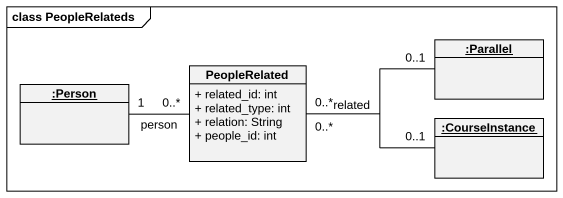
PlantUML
@startuml
mainframe class PeopleRelateds
hide circle
hide empty members
skinparam classAttributeIconSize 0
object ":Parallel" as Parallel
object ":Person" as Person_
class PeopleRelated {
  + related_id: int
  + related_type: int
  + relation: String
  + people_id: int
}
object ":CourseInstance" as CourseInstance
Person_ "1" -right- "0..*" PeopleRelated : person
PeopleRelated "0..*" -right- "0..1" Parallel
PeopleRelated "0..*" -right- "0..1" CourseInstance : related
@enduml
